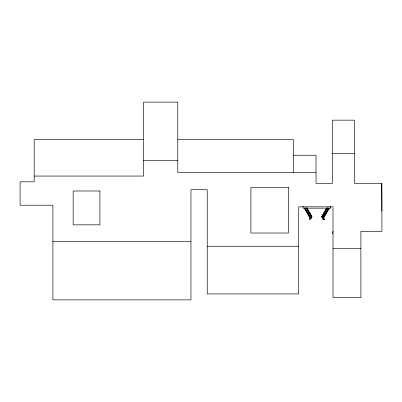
<?xml version="1.0" encoding="UTF-8"?>
<svg xmlns="http://www.w3.org/2000/svg" width="402" height="402" viewBox="0 0 402 402"><rect width="100%" height="100%" fill="white"/><g stroke="black" fill="none" stroke-linecap="round" stroke-linejoin="round"><path stroke-width="0.6" d="M309.294 219.065L309.47 219.371L309.424 219.01M323.911 219.02L324.213 219.185L323.238 218.678M321.64 216.854L326.66 208.151L321.796 216.944L326.952 208.02L327.268 208.201M327.374 207.839L321.856 217.397L322.811 217.954M327.409 207.965L322.082 217M328.58 207.955L322.258 218.909L322.896 219.276L329.519 207.804M326.183 212.477L322.992 217.633M326.791 211.427L328.148 208.708M323.776 217.387L328.786 209.075M324.087 219.065L324.218 219.376L324.379 219.095M324.087 219.06L324.349 219.06M324.349 219.316L324.057 219.281M309.625 219.07L310.379 218.638M304.862 209.075L305.495 208.708M306.374 208.201L306.691 208.02L311.982 216.864M310.374 217.155L311.329 216.603M311.344 216.809L311.661 216.623M311.56 217L306.234 207.965M310.012 218L305.017 208.985M310.741 217.794L311.696 217.241M310.831 217.954L311.791 217.402L306.269 207.839M309.666 219.055L309.781 219.045M143.499 139.645L34.19 139.645L34.19 181.82L20.1 181.82L20.1 205.216L52.908 205.216L52.908 299.867L190.965 299.867L190.965 189.689L207.246 189.689L207.246 293.942L298.721 293.942L298.721 206.824L332.997 206.824L332.997 297.676L360.895 297.676L360.895 231.376L381.9 231.376L381.9 183.362L354.428 183.362L354.428 120.158L332.429 120.158L332.429 183.362L316.027 183.362L316.027 155.242L293.405 155.242M177.774 139.645L293.405 139.645L293.405 172.569M332.429 153.373L354.428 153.373M143.499 160.388L177.774 160.388M316.027 172.569L177.774 172.569L177.774 102.133L143.499 102.133L143.499 176.061L34.19 176.061M333.303 231.663L332.75 231.663L332.75 233.502L333.303 233.502M52.908 241.532L190.965 241.532M207.246 246.27L298.721 246.27M332.997 248.617L360.895 248.617M322.314 216.603L323.268 217.155M321.982 216.623L322.298 216.809M321.947 217.241L322.901 217.794M310.314 218.532L310.404 218.678M306.982 208.151L312.002 216.854M305.063 207.955L311.384 218.909L310.746 219.276L304.123 207.804M305.339 208.799L309.58 216.15M381.649 183.362L381.9 211.166M330.625 206.332L330.625 208.171L303.018 208.171L303.018 206.332M323.816 219.145L323.972 218.869L323.816 219.14M288.485 187.282L250.923 187.282L250.923 233.029L288.485 233.029L288.485 187.282M99.917 190.995L73.174 190.995L73.174 224.839L99.917 224.839L99.917 190.995"/></g></svg>
